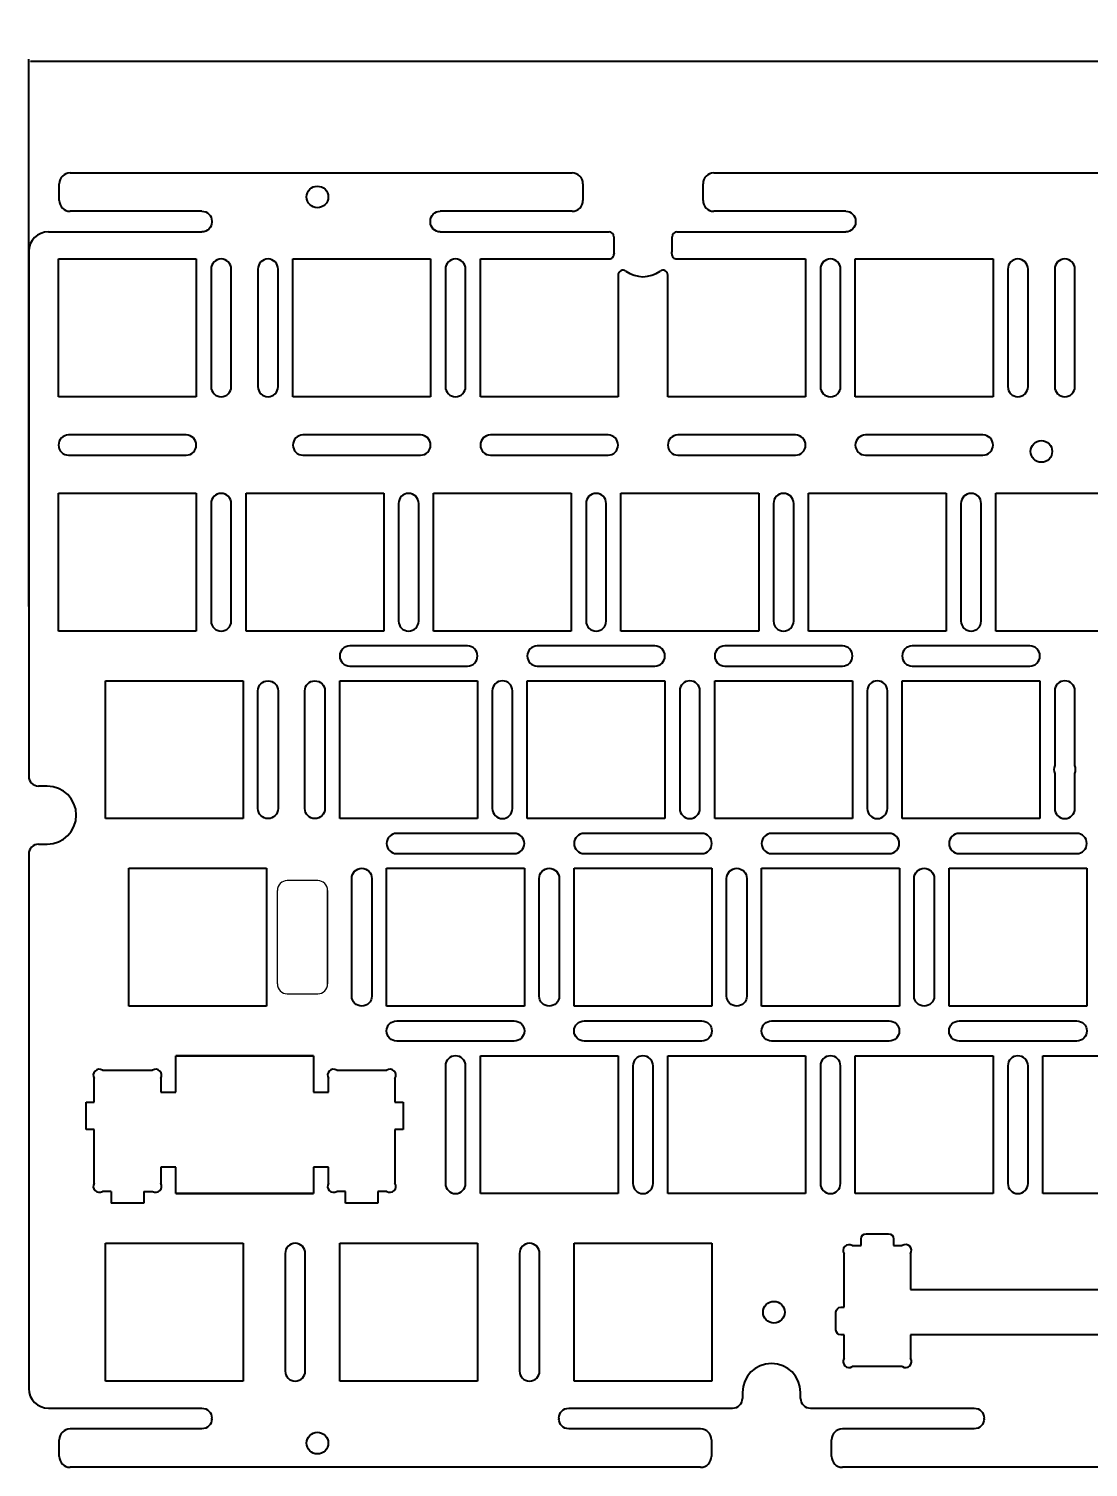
# Model space of a CAD drawing. Header units: millimetres. Extents: x 232 to 1078, y -277 to 130.
# Drawn here: x 729 to 836.7, y -243.4 to -97.3 of the extents above; entities that cross this region are included whole.
import ezdxf

# ---------------------------------------------------------------- set-up
doc = ezdxf.new("R2010")
doc.units = ezdxf.units.MM
for name, color, linetype in [('1', 7, 'Continuous'), ('11', 7, 'Continuous'), ('4', 7, 'Continuous'), ('40', 7, 'Continuous')]:
    doc.layers.add(name, color=color, linetype=linetype)
doc.dimstyles.get("Standard").update_dxf_attribs({"dimtxt": 5, "dimasz": 0.18, "dimexe": 0.18, "dimexo": 0.0625, "dimgap": 0.09, "dimtad": 0, "dimtih": 1, "dimtoh": 1, "dimdec": 4, "dimzin": 0, "dimdsep": 46, "dimtxsty": 'Standard', "dimcen": 0.09, "dimadec": 0, "dimazin": 0, "dimtfac": 1, "dimtdec": 4, "dimtofl": 0, "dimtmove": 0, "dimatfit": 3, "dimfxl": 1, "dimtolj": 1, "dimtzin": 0, "dimarcsym": 0})

# ---------------------------------------------------------------- blocks, each defined once
blk = doc.blocks.new('*D14')
at = {"color": 0, "lineweight": -2}
for p, q in [((729.02, -155.96), (729.02, -100.38)), ((729.2, -100.56), (885.75, -100.56)), ((1077.49, -100.56), (920.93, -100.56)), ((1077.67, -184.36), (1077.67, -100.38))]:
    blk.add_line(p, q, dxfattribs=at)
at = {"color": 0, "lineweight": -3}
for points in [[(729.2, -100.53), (729.2, -100.59), (729.02, -100.56)], [(1077.49, -100.53), (1077.49, -100.59), (1077.67, -100.56)]]:
    blk.add_solid(points, dxfattribs=at)
at = {"layer": 'Defpoints', "color": 0, "lineweight": -3}
for p in [(1077.67, -100.56), (729.02, -156.02, -1.95), (1077.67, -184.42, -1.95)]:
    blk.add_point(p, dxfattribs=at)
at = {"color": 0, "insert": (903.34, -100.56), "char_height": 5, "attachment_point": 5}
blk.add_mtext('\\A1;348.6529', dxfattribs=at)

msp = doc.modelspace()

# ---------------------------------------------------------------- linework, layer by layer
at = {"color": 0}
for p, q in [((734.84636, -206.32364, -1.95004), (735.67186, -206.32364, -1.95004)), ((737.39576, -215.39394, -1.95004), (737.39576, -216.59284, -1.95004)), ((740.69616, -215.39394, -1.95004), (741.5898, -215.39394, -1.95004)), ((818.61427, -225.3751, -1.95004), (865.39107, -225.3751, -1.95004)), ((865.39107, -229.97502, -1.95004), (818.61427, -229.97502, -1.95004))]:
    msp.add_line(p, q, dxfattribs=at)
at = {"layer": '1', "color": 0}
for p, q in [((733.21611, -111.91294, -1.95005), (784.22798, -111.91294, -1.95005)), ((798.62801, -111.91294, -1.95005), (874.91557, -111.91294, -1.95005)), ((732.11611, -114.71294, -1.95005), (732.11611, -113.01294, -1.95005)), ((785.32798, -113.01294, -1.95005), (785.32798, -114.71294, -1.95005)), ((797.52801, -114.71294, -1.95005), (797.52801, -113.01294, -1.95005)), ((746.61611, -115.81294, -1.95005), (733.21611, -115.81294, -1.95005)), ((747.61611, -116.81294, -1.95005), (747.61611, -116.91294, -1.95005)), ((769.82798, -116.91294, -1.95005), (769.82798, -116.81294, -1.95005)), ((784.22798, -115.81294, -1.95005), (770.82798, -115.81294, -1.95005)), ((812.02801, -115.81294, -1.95005), (798.62801, -115.81294, -1.95005)), ((813.02801, -116.81294, -1.95005), (813.02801, -116.91294, -1.95005)), ((731.01615, -117.91294, -1.95005), (746.61611, -117.91294, -1.95005)), ((770.82798, -117.91294, -1.95005), (787.97798, -117.91294, -1.95005)), ((794.87798, -117.91294, -1.95005), (812.02801, -117.91294, -1.95005)), ((788.47798, -118.41294, -1.95005), (788.47798, -119.91194, -1.95005)), ((794.37798, -119.91194, -1.95005), (794.37798, -118.41294, -1.95005)), ((729.01615, -119.91294, -1.95005), (729.01615, -173.2195, -1.95005)), ((732.04072, -134.66294, -1.95005), (732.04072, -120.66294, -1.95005)), ((732.04072, -120.66294, -1.95005), (746.04027, -120.66294, -1.95005)), ((746.04027, -120.66294, -1.95005), (746.04027, -134.66294, -1.95005)), ((755.85327, -120.66294, -1.95005), (769.85257, -120.66294, -1.95005)), ((755.85327, -134.66294, -1.95005), (755.85327, -120.66294, -1.95005)), ((769.85257, -120.66294, -1.95005), (769.85257, -134.66294, -1.95005)), ((774.90327, -120.66294, -1.95005), (787.98712, -120.66294, -1.95005)), ((774.90327, -134.66294, -1.95005), (774.90327, -120.66294, -1.95005)), ((794.86884, -120.66294, -1.95005), (807.95257, -120.66294, -1.95005)), ((807.95257, -120.66294, -1.95005), (807.95257, -134.66294, -1.95005)), ((813.00327, -134.66294, -1.95005), (813.00327, -120.66294, -1.95005)), ((813.00327, -120.66294, -1.95005), (827.00257, -120.66294, -1.95005)), ((827.00257, -120.66294, -1.95005), (827.00257, -134.66294, -1.95005)), ((747.54055, -121.68874, -1.95005), (747.54055, -133.63794, -1.95005)), ((749.59055, -133.63794, -1.95005), (749.59055, -121.68874, -1.95005)), ((752.30298, -121.68874, -1.95005), (752.30298, -133.63794, -1.95005)), ((754.35298, -133.63794, -1.95005), (754.35298, -121.68874, -1.95005)), ((771.35298, -121.68874, -1.95005), (771.35298, -133.63794, -1.95005)), ((773.40298, -133.63794, -1.95005), (773.40298, -121.68874, -1.95005)), ((788.90257, -122.30483, -1.95005), (788.90257, -134.66294, -1.95005)), ((793.95327, -134.66294, -1.95005), (793.95327, -122.30491, -1.95005)), ((809.45298, -121.68874, -1.95005), (809.45298, -133.63794, -1.95005)), ((811.50298, -133.63794, -1.95005), (811.50298, -121.68874, -1.95005)), ((828.50298, -121.68874, -1.95005), (828.50298, -133.63794, -1.95005)), ((830.55298, -133.63794, -1.95005), (830.55298, -121.68874, -1.95005)), ((833.26541, -121.68874, -1.95005), (833.26541, -133.63794, -1.95005)), ((835.31541, -133.63794, -1.95005), (835.31541, -121.68874, -1.95005)), ((746.04027, -134.66294, -1.95005), (732.04072, -134.66294, -1.95005)), ((769.85257, -134.66294, -1.95005), (755.85327, -134.66294, -1.95005)), ((788.90257, -134.66294, -1.95005), (774.90327, -134.66294, -1.95005)), ((807.95257, -134.66294, -1.95005), (793.95327, -134.66294, -1.95005)), ((827.00257, -134.66294, -1.95005), (813.00327, -134.66294, -1.95005)), ((745.0151, -138.54374, -1.95005), (733.0659, -138.54374, -1.95005)), ((768.82753, -138.54374, -1.95005), (756.87833, -138.54374, -1.95005)), ((787.87753, -138.54374, -1.95005), (775.92833, -138.54374, -1.95005)), ((806.92753, -138.54374, -1.95005), (794.97833, -138.54374, -1.95005)), ((825.97753, -138.54374, -1.95005), (814.02833, -138.54374, -1.95005)), ((733.0659, -140.59374, -1.95005), (745.0151, -140.59374, -1.95005)), ((756.87833, -140.59374, -1.95005), (768.82753, -140.59374, -1.95005)), ((775.92833, -140.59374, -1.95005), (787.87753, -140.59374, -1.95005)), ((794.97833, -140.59374, -1.95005), (806.92753, -140.59374, -1.95005)), ((814.02833, -140.59374, -1.95005), (825.97753, -140.59374, -1.95005)), ((732.04072, -144.47454, -1.95005), (746.04027, -144.47454, -1.95005)), ((732.04072, -158.47524, -1.95005), (732.04072, -144.47454, -1.95005)), ((746.04027, -144.47454, -1.95005), (746.04027, -158.47524, -1.95005)), ((751.09077, -158.47524, -1.95005), (751.09077, -144.47454, -1.95005)), ((751.09077, -144.47454, -1.95005), (765.09007, -144.47454, -1.95005)), ((765.09007, -144.47454, -1.95005), (765.09007, -158.47524, -1.95005)), ((770.14077, -158.47524, -1.95005), (770.14077, -144.47454, -1.95005)), ((770.14077, -144.47454, -1.95005), (784.14007, -144.47454, -1.95005)), ((784.14007, -144.47454, -1.95005), (784.14007, -158.47524, -1.95005)), ((789.19077, -158.47524, -1.95005), (789.19077, -144.47454, -1.95005)), ((789.19077, -144.47454, -1.95005), (803.19007, -144.47454, -1.95005)), ((803.19007, -144.47454, -1.95005), (803.19007, -158.47524, -1.95005)), ((808.24077, -144.47454, -1.95005), (822.24007, -144.47454, -1.95005)), ((808.24077, -158.47524, -1.95005), (808.24077, -144.47454, -1.95005)), ((822.24007, -144.47454, -1.95005), (822.24007, -158.47524, -1.95005)), ((827.28937, -144.47454, -1.95005), (841.29007, -144.47454, -1.95005)), ((827.28937, -158.47524, -1.95005), (827.28937, -144.47454, -1.95005)), ((747.5408, -145.50104, -1.95005), (747.5408, -157.45024, -1.95005)), ((749.5908, -157.45024, -1.95005), (749.5908, -145.50104, -1.95005)), ((766.59048, -145.50104, -1.95005), (766.59048, -157.45024, -1.95005)), ((768.64048, -157.45024, -1.95005), (768.64048, -145.50104, -1.95005)), ((785.64053, -145.50104, -1.95005), (785.64053, -157.45024, -1.95005)), ((787.69053, -157.45024, -1.95005), (787.69053, -145.50104, -1.95005)), ((804.69058, -145.50104, -1.95005), (804.69058, -157.45024, -1.95005)), ((806.74058, -157.45024, -1.95005), (806.74058, -145.50104, -1.95005)), ((823.74073, -145.50104, -1.95005), (823.74073, -157.45024, -1.95005)), ((825.79073, -157.45024, -1.95005), (825.79073, -145.50104, -1.95005)), ((746.04027, -158.47524, -1.95005), (732.04072, -158.47524, -1.95005)), ((765.09007, -158.47524, -1.95005), (751.09077, -158.47524, -1.95005)), ((784.14007, -158.47524, -1.95005), (770.14077, -158.47524, -1.95005)), ((803.19007, -158.47524, -1.95005), (789.19077, -158.47524, -1.95005)), ((822.24007, -158.47524, -1.95005), (808.24077, -158.47524, -1.95005)), ((841.29007, -158.47524, -1.95005), (827.28937, -158.47524, -1.95005)), ((773.59003, -159.97604, -1.95005), (761.64083, -159.97604, -1.95005)), ((792.64008, -159.97604, -1.95005), (780.69088, -159.97604, -1.95005)), ((811.69013, -159.97604, -1.95005), (799.74093, -159.97604, -1.95005)), ((830.74018, -159.97604, -1.95005), (818.79098, -159.97604, -1.95005)), ((761.64083, -162.02604, -1.95005), (773.59003, -162.02604, -1.95005)), ((780.69088, -162.02604, -1.95005), (792.64008, -162.02604, -1.95005)), ((799.74093, -162.02604, -1.95005), (811.69013, -162.02604, -1.95005)), ((818.79098, -162.02604, -1.95005), (830.74018, -162.02604, -1.95005)), ((736.80323, -177.52524, -1.95005), (736.80323, -163.52454, -1.95005)), ((736.80323, -163.52454, -1.95005), (750.80277, -163.52454, -1.95005)), ((750.80277, -163.52454, -1.95005), (750.80277, -177.52524, -1.95005)), ((760.61577, -163.52454, -1.95005), (774.61507, -163.52454, -1.95005)), ((760.61577, -177.52524, -1.95005), (760.61577, -163.52454, -1.95005)), ((774.61507, -163.52454, -1.95005), (774.61507, -177.52524, -1.95005)), ((779.66577, -163.52454, -1.95005), (793.66507, -163.52454, -1.95005)), ((779.66577, -177.52524, -1.95005), (779.66577, -163.52454, -1.95005)), ((793.66507, -163.52454, -1.95005), (793.66507, -177.52524, -1.95005)), ((798.71577, -163.52454, -1.95005), (812.71507, -163.52454, -1.95005)), ((798.71577, -177.52524, -1.95005), (798.71577, -163.52454, -1.95005)), ((812.71507, -163.52454, -1.95005), (812.71507, -177.52524, -1.95005)), ((817.76577, -163.52454, -1.95005), (831.76507, -163.52454, -1.95005)), ((817.76577, -177.52524, -1.95005), (817.76577, -163.52454, -1.95005)), ((831.76507, -163.52454, -1.95005), (831.76507, -177.52524, -1.95005)), ((752.30308, -176.50024, -1.95005), (752.30308, -164.55104, -1.95005)), ((754.35308, -164.55104, -1.95005), (754.35308, -176.50024, -1.95005)), ((757.06538, -176.50024, -1.95005), (757.06538, -164.55104, -1.95005)), ((759.11538, -164.55104, -1.95005), (759.11538, -176.50024, -1.95005)), ((776.11548, -164.55104, -1.95005), (776.11548, -176.50024, -1.95005)), ((778.16548, -176.50024, -1.95005), (778.16548, -164.55104, -1.95005)), ((795.16553, -164.55104, -1.95005), (795.16553, -176.50024, -1.95005)), ((797.21553, -176.50024, -1.95005), (797.21553, -164.55104, -1.95005)), ((814.21558, -164.55104, -1.95005), (814.21558, -176.50024, -1.95005)), ((816.26558, -176.50024, -1.95005), (816.26558, -164.55104, -1.95005)), ((833.26563, -164.55104, -1.95005), (833.26563, -172.12684, -1.95005)), ((835.31563, -172.12591, -1.95005), (835.31563, -164.55104, -1.95005)), ((833.26563, -172.92435, -1.95005), (833.26563, -176.50024, -1.95005)), ((835.31563, -176.50024, -1.95005), (835.31563, -172.92527, -1.95005)), ((730.89252, -174.2195, -1.95005), (730.01615, -174.2195, -1.95005)), ((750.80277, -177.52524, -1.95005), (736.80323, -177.52524, -1.95005)), ((774.61507, -177.52524, -1.95005), (760.61577, -177.52524, -1.95005)), ((793.66507, -177.52524, -1.95005), (779.66577, -177.52524, -1.95005)), ((812.71507, -177.52524, -1.95005), (798.71577, -177.52524, -1.95005)), ((831.76507, -177.52524, -1.95005), (817.76577, -177.52524, -1.95005)), ((778.35188, -179.02604, -1.95005), (766.40268, -179.02604, -1.95005)), ((797.40188, -179.02604, -1.95005), (785.45268, -179.02604, -1.95005)), ((816.45188, -179.02604, -1.95005), (804.50268, -179.02604, -1.95005)), ((835.50188, -179.02604, -1.95005), (823.55268, -179.02604, -1.95005)), ((729.01615, -181.1195, -1.95005), (729.01615, -235.42529, -1.95005)), ((730.01615, -180.1195, -1.95005), (730.89252, -180.1195, -1.95005)), ((766.40268, -181.07604, -1.95005), (778.35188, -181.07604, -1.95005)), ((785.45268, -181.07604, -1.95005), (797.40188, -181.07604, -1.95005)), ((804.50268, -181.07604, -1.95005), (816.45188, -181.07604, -1.95005)), ((823.55268, -181.07604, -1.95005), (835.50188, -181.07604, -1.95005)), ((739.1831, -182.57454, -1.95005), (753.18397, -182.57454, -1.95005)), ((739.1831, -196.57524, -1.95005), (739.1831, -182.57454, -1.95005)), ((753.18397, -182.57454, -1.95005), (753.18397, -196.57524, -1.95005)), ((765.37827, -196.57524, -1.95005), (765.37827, -182.57454, -1.95005)), ((765.37827, -182.57454, -1.95005), (779.37757, -182.57454, -1.95005)), ((779.37757, -182.57454, -1.95005), (779.37757, -196.57524, -1.95005)), ((784.42827, -196.57524, -1.95005), (784.42827, -182.57454, -1.95005)), ((784.42827, -182.57454, -1.95005), (798.42757, -182.57454, -1.95005)), ((798.42757, -182.57454, -1.95005), (798.42757, -196.57524, -1.95005)), ((803.47827, -182.57454, -1.95005), (817.47757, -182.57454, -1.95005)), ((803.47827, -196.57524, -1.95005), (803.47827, -182.57454, -1.95005)), ((817.47757, -182.57454, -1.95005), (817.47757, -196.57524, -1.95005)), ((822.52827, -196.57524, -1.95005), (822.52827, -182.57454, -1.95005)), ((822.52827, -182.57454, -1.95005), (836.52807, -182.57454, -1.95005)), ((836.52807, -182.57454, -1.95005), (836.52807, -196.57524, -1.95005)), ((761.82723, -195.55024, -1.95005), (761.82723, -183.60104, -1.95005)), ((763.87723, -183.60104, -1.95005), (763.87723, -195.55024, -1.95005)), ((780.87733, -195.55024, -1.95005), (780.87733, -183.60104, -1.95005)), ((782.92733, -183.60104, -1.95005), (782.92733, -195.55024, -1.95005)), ((799.92733, -195.55024, -1.95005), (799.92733, -183.60104, -1.95005)), ((801.97733, -183.60104, -1.95005), (801.97733, -195.55024, -1.95005)), ((818.97733, -195.55024, -1.95005), (818.97733, -183.60104, -1.95005)), ((821.02733, -183.60104, -1.95005), (821.02733, -195.55024, -1.95005)), ((753.18397, -196.57524, -1.95005), (739.1831, -196.57524, -1.95005)), ((779.37757, -196.57524, -1.95005), (765.37827, -196.57524, -1.95005)), ((798.42757, -196.57524, -1.95005), (784.42827, -196.57524, -1.95005)), ((817.47757, -196.57524, -1.95005), (803.47827, -196.57524, -1.95005)), ((836.52807, -196.57524, -1.95005), (822.52827, -196.57524, -1.95005)), ((766.40268, -198.07524, -1.95005), (778.35188, -198.07524, -1.95005)), ((785.45268, -198.07524, -1.95005), (797.40188, -198.07524, -1.95005)), ((804.50268, -198.07524, -1.95005), (816.45188, -198.07524, -1.95005)), ((823.55268, -198.07524, -1.95005), (835.50188, -198.07524, -1.95005)), ((778.35188, -200.12524, -1.95005), (766.40268, -200.12524, -1.95005)), ((797.40188, -200.12524, -1.95005), (785.45268, -200.12524, -1.95005)), ((816.45188, -200.12524, -1.95005), (804.50268, -200.12524, -1.95005)), ((835.50188, -200.12524, -1.95005), (823.55268, -200.12524, -1.95005)), ((743.94563, -201.62604, -1.95005), (743.94697, -201.62604, -1.95005)), ((743.94672, -201.62454, -1.95004), (757.94672, -201.62454, -1.95004)), ((743.94697, -201.62454, -1.95005), (743.94697, -201.62604, -1.95005)), ((757.94647, -201.62454, -1.95005), (743.94697, -201.62454, -1.95005)), ((757.94647, -201.62604, -1.95005), (757.94647, -201.62454, -1.95005)), ((757.94647, -201.62604, -1.95005), (757.94663, -201.62604, -1.95005)), ((774.90327, -215.62534, -1.95005), (774.90327, -201.62454, -1.95005)), ((774.90327, -201.62454, -1.95005), (788.90257, -201.62454, -1.95005)), ((788.90257, -201.62454, -1.95005), (788.90257, -215.62534, -1.95005)), ((793.95327, -215.62534, -1.95005), (793.95327, -201.62454, -1.95005)), ((793.95327, -201.62454, -1.95005), (807.95257, -201.62454, -1.95005)), ((807.95257, -201.62454, -1.95005), (807.95257, -215.62534, -1.95005)), ((813.00327, -201.62454, -1.95005), (827.00257, -201.62454, -1.95005)), ((813.00327, -215.62534, -1.95005), (813.00327, -201.62454, -1.95005)), ((827.00257, -201.62454, -1.95005), (827.00257, -215.62534, -1.95005)), ((832.05307, -215.62534, -1.95005), (832.05307, -201.62454, -1.95005)), ((832.05307, -201.62454, -1.95005), (846.05307, -201.62454, -1.95005)), ((736.50353, -203.09494, -1.95004), (741.5898, -203.09494, -1.95004)), ((760.30364, -203.09494, -1.95004), (765.38991, -203.09494, -1.95004)), ((771.35233, -202.65109, -1.95005), (771.35233, -214.60029, -1.95005)), ((773.40233, -214.60029, -1.95005), (773.40233, -202.65109, -1.95005)), ((790.40233, -202.65114, -1.95005), (790.40233, -214.60034, -1.95005)), ((792.45233, -214.60034, -1.95005), (792.45233, -202.65114, -1.95005)), ((809.45233, -202.65119, -1.95005), (809.45233, -214.60039, -1.95005)), ((811.50233, -214.60039, -1.95005), (811.50233, -202.65119, -1.95005)), ((828.50233, -202.65124, -1.95005), (828.50233, -214.60044, -1.95005)), ((830.55233, -214.60044, -1.95005), (830.55233, -202.65124, -1.95005)), ((742.42146, -205.32364, -1.95004), (743.94681, -205.32364, -1.95004)), ((757.94662, -205.32364, -1.95004), (759.47196, -205.32364, -1.95004)), ((734.84636, -209.12524, -1.95004), (734.84636, -206.32364, -1.95004)), ((767.04556, -206.32364, -1.95004), (767.04556, -209.12524, -1.95004)), ((743.94678, -212.92354, -1.95004), (742.42146, -212.92354, -1.95004)), ((759.47196, -212.92354, -1.95004), (757.94665, -212.92354, -1.95004)), ((743.94563, -215.62534, -1.95005), (757.94663, -215.62534, -1.95005)), ((757.94671, -215.62454, -1.95004), (743.94672, -215.62454, -1.95004)), ((788.90257, -215.62534, -1.95005), (774.90327, -215.62534, -1.95005)), ((807.95257, -215.62534, -1.95005), (793.95327, -215.62534, -1.95005)), ((827.00257, -215.62534, -1.95005), (813.00327, -215.62534, -1.95005)), ((846.05307, -215.62534, -1.95005), (832.05307, -215.62534, -1.95005)), ((740.69616, -216.59284, -1.95004), (737.39576, -216.59284, -1.95004)), ((764.49636, -216.59284, -1.95004), (761.19576, -216.59284, -1.95004)), ((736.80323, -234.67529, -1.95005), (736.80323, -220.67444, -1.95005)), ((736.80323, -220.67444, -1.95005), (750.80277, -220.67444, -1.95005)), ((750.80277, -220.67444, -1.95005), (750.80277, -234.67529, -1.95005)), ((760.61577, -234.67529, -1.95005), (760.61577, -220.67444, -1.95005)), ((760.61577, -220.67444, -1.95005), (774.61507, -220.67444, -1.95005)), ((774.61507, -220.67444, -1.95005), (774.61507, -234.67529, -1.95005)), ((784.42827, -220.67444, -1.95005), (798.42757, -220.67444, -1.95005)), ((784.42827, -234.67529, -1.95005), (784.42827, -220.67444, -1.95005)), ((798.42757, -220.67444, -1.95005), (798.42757, -234.67529, -1.95005)), ((814.09027, -219.70584, -1.95004), (816.38927, -219.70584, -1.95004)), ((755.06621, -221.70104, -1.95005), (755.06621, -233.65024, -1.95005)), ((757.11621, -233.65024, -1.95005), (757.11621, -221.70104, -1.95005)), ((778.87863, -221.70104, -1.95005), (778.87863, -233.65024, -1.95005)), ((780.92863, -233.65024, -1.95005), (780.92863, -221.70104, -1.95005)), ((811.03927, -229.47502, -1.95004), (811.03927, -227.67342, -1.95004)), ((817.78291, -233.20372, -1.95004), (812.69663, -233.20372, -1.95004)), ((750.80277, -234.67529, -1.95005), (736.80323, -234.67529, -1.95005)), ((774.61507, -234.67529, -1.95005), (760.61577, -234.67529, -1.95005)), ((798.42757, -234.67529, -1.95005), (784.42827, -234.67529, -1.95005)), ((801.53862, -235.82707, -1.95005), (801.53862, -236.42529, -1.95005)), ((807.43862, -236.42529, -1.95005), (807.43862, -235.82707, -1.95005)), ((731.01615, -237.42529, -1.95005), (746.61611, -237.42529, -1.95005)), ((783.88861, -237.42529, -1.95005), (800.53862, -237.42529, -1.95005)), ((808.43862, -237.42529, -1.95005), (825.08861, -237.42529, -1.95005)), ((746.61611, -239.52529, -1.95005), (733.21611, -239.52529, -1.95005)), ((747.61611, -238.52529, -1.95005), (747.61611, -238.42529, -1.95005)), ((782.88861, -238.42529, -1.95005), (782.88861, -238.52529, -1.95005)), ((797.28861, -239.52529, -1.95005), (783.88861, -239.52529, -1.95005)), ((825.08861, -239.52529, -1.95005), (811.68861, -239.52529, -1.95005)), ((826.08861, -238.52529, -1.95005), (826.08861, -238.42529, -1.95005)), ((732.11611, -242.32534, -1.95005), (732.11611, -240.62529, -1.95005)), ((798.38861, -240.62529, -1.95005), (798.38861, -242.32534, -1.95005)), ((810.58861, -242.32534, -1.95005), (810.58861, -240.62529, -1.95005)), ((797.28861, -243.42534, -1.95005), (733.21611, -243.42534, -1.95005)), ((877.8741, -243.42534, -1.95005), (811.68861, -243.42534, -1.95005))]:
    msp.add_line(p, q, dxfattribs=at)
for centre in [(758.34852, -114.36294, -1.95005), (831.90932, -140.21874, -1.95005), (804.73417, -227.67487, -1.95005), (758.34852, -240.97534, -1.95005)]:
    msp.add_circle(centre, 1.1, dxfattribs=at)
for centre, radius, start, end in [((733.21611, -113.01294, -1.95005), 1.1, 90, 180), ((784.22798, -113.01294, -1.95005), 1.1, 0, 90), ((798.62801, -113.01294, -1.95005), 1.1, 90, 180), ((733.21611, -114.71294, -1.95005), 1.1, 180, 270), ((784.22798, -114.71294, -1.95005), 1.1, 270, 0), ((798.62801, -114.71294, -1.95005), 1.1, 180, 270), ((731.01615, -119.91294, -1.95005), 2, 90, 180), ((787.97798, -118.41294, -1.95005), 0.5, 0, 90), ((794.87798, -118.41294, -1.95005), 0.5, 90, 180), ((748.56555, -121.68874, -1.95005), 1.025, 0, 180), ((753.32798, -121.68874, -1.95005), 1.025, 0, 180), ((772.37798, -121.68874, -1.95005), 1.025, 0, 180), ((787.98712, -120.16294, -1.95005), 0.5, 270, 4.172162), ((791.42798, -119.91194, -1.95005), 2.95, 180, 184.172162), ((794.86884, -120.16294, -1.95005), 0.5, 175.827838, 270), ((791.42798, -119.91194, -1.95005), 2.95, 355.827838, 0), ((810.47798, -121.68874, -1.95005), 1.025, 0, 180), ((829.52798, -121.68874, -1.95005), 1.025, 0, 180), ((834.29041, -121.68874, -1.95005), 1.025, 0, 180), ((789.40257, -122.30483, -1.95005), 0.5, 54.050259, 180), ((791.42798, -119.51194, -1.95005), 2.95, 234.050259, 305.947279), ((793.45327, -122.30491, -1.95005), 0.5, 0, 125.947279), ((748.56555, -133.63794, -1.95005), 1.025, 180, 0), ((753.32798, -133.63794, -1.95005), 1.025, 180, 0), ((772.37798, -133.63794, -1.95005), 1.025, 180, 0), ((810.47798, -133.63794, -1.95005), 1.025, 180, 0), ((829.52798, -133.63794, -1.95005), 1.025, 180, 0), ((834.29041, -133.63794, -1.95005), 1.025, 180, 0), ((733.0659, -139.56874, -1.95005), 1.025, 90, 270), ((745.0151, -139.56874, -1.95005), 1.025, 270, 90), ((756.87833, -139.56874, -1.95005), 1.025, 90, 270), ((768.82753, -139.56874, -1.95005), 1.025, 270, 90), ((775.92833, -139.56874, -1.95005), 1.025, 90, 270), ((787.87753, -139.56874, -1.95005), 1.025, 270, 90), ((794.97833, -139.56874, -1.95005), 1.025, 90, 270), ((806.92753, -139.56874, -1.95005), 1.025, 270, 90), ((814.02833, -139.56874, -1.95005), 1.025, 90, 270), ((825.97753, -139.56874, -1.95005), 1.025, 270, 90), ((748.5658, -145.50104, -1.95005), 1.025, 0, 180), ((767.61548, -145.50104, -1.95005), 1.025, 0, 180), ((786.66553, -145.50104, -1.95005), 1.025, 0, 180), ((805.71558, -145.50104, -1.95005), 1.025, 0, 180), ((824.76573, -145.50104, -1.95005), 1.025, 0, 180), ((748.5658, -157.45024, -1.95005), 1.025, 180, 0), ((767.61548, -157.45024, -1.95005), 1.025, 180, 0), ((786.66553, -157.45024, -1.95005), 1.025, 180, 0), ((805.71558, -157.45024, -1.95005), 1.025, 180, 0), ((824.76573, -157.45024, -1.95005), 1.025, 180, 0), ((761.64083, -161.00104, -1.95005), 1.025, 90, 270), ((773.59003, -161.00104, -1.95005), 1.025, 270, 90), ((780.69088, -161.00104, -1.95005), 1.025, 90, 270), ((792.64008, -161.00104, -1.95005), 1.025, 270, 90), ((799.74093, -161.00104, -1.95005), 1.025, 90, 270), ((811.69013, -161.00104, -1.95005), 1.025, 270, 90), ((818.79098, -161.00104, -1.95005), 1.025, 90, 270), ((830.74018, -161.00104, -1.95005), 1.025, 270, 90), ((777.14048, -164.55104, -1.95005), 1.025, 0, 180), ((796.19053, -164.55104, -1.95005), 1.025, 0, 180), ((815.24058, -164.55104, -1.95005), 1.025, 0, 180), ((834.29063, -164.55104, -1.95005), 1.025, 0, 180), ((834.29081, -172.52559, -1.95005), 1.1, 158.745882, 201.254118), ((834.29081, -172.52559, -1.95005), 1.1, 338.694215, 21.305785), ((730.01615, -173.2195, -1.95005), 1, 180, 270), ((730.89252, -177.1695, -1.95005), 2.95, 270, 90), ((777.14048, -176.50024, -1.95005), 1.025, 180, 0), ((796.19053, -176.50024, -1.95005), 1.025, 180, 0), ((815.24058, -176.50024, -1.95005), 1.025, 180, 0), ((834.29063, -176.50024, -1.95005), 1.025, 180, 0), ((766.40268, -180.05104, -1.95005), 1.025, 90, 270), ((778.35188, -180.05104, -1.95005), 1.025, 270, 90), ((785.45268, -180.05104, -1.95005), 1.025, 90, 270), ((797.40188, -180.05104, -1.95005), 1.025, 270, 90), ((804.50268, -180.05104, -1.95005), 1.025, 90, 270), ((816.45188, -180.05104, -1.95005), 1.025, 270, 90), ((823.55268, -180.05104, -1.95005), 1.025, 90, 270), ((835.50188, -180.05104, -1.95005), 1.025, 270, 90), ((730.01615, -181.1195, -1.95005), 1, 90, 180), ((772.37733, -202.65109, -1.95005), 1.025, 0, 180), ((791.42733, -202.65114, -1.95005), 1.025, 0, 180), ((810.47733, -202.65119, -1.95005), 1.025, 0, 180), ((829.52733, -202.65124, -1.95005), 1.025, 0, 180), ((772.37733, -214.60029, -1.95005), 1.025, 180, 0), ((791.42733, -214.60034, -1.95005), 1.025, 180, 0), ((810.47733, -214.60039, -1.95005), 1.025, 180, 0), ((829.52733, -214.60044, -1.95005), 1.025, 180, 0), ((756.09121, -221.70104, -1.95005), 1.025, 0, 180), ((779.90363, -221.70104, -1.95005), 1.025, 0, 180), ((756.09121, -233.65024, -1.95005), 1.025, 180, 0), ((779.90363, -233.65024, -1.95005), 1.025, 180, 0), ((804.48862, -235.82707, -1.95005), 2.95, 0, 180), ((731.01615, -235.42529, -1.95005), 2, 180, 270), ((800.53862, -236.42529, -1.95005), 1, 270, 0), ((808.43862, -236.42529, -1.95005), 1, 180, 270), ((733.21611, -240.62529, -1.95005), 1.1, 90, 180), ((797.28861, -240.62529, -1.95005), 1.1, 0, 90), ((811.68861, -240.62529, -1.95005), 1.1, 90, 180), ((733.21611, -242.32534, -1.95005), 1.1, 180, 270), ((797.28861, -242.32534, -1.95005), 1.1, 270, 0), ((811.68861, -242.32534, -1.95005), 1.1, 180, 270)]:
    msp.add_arc(centre, radius, start, end, dxfattribs=at)
at = {"layer": '1', "color": 0, "extrusion": (0, 0, -1)}
for centre, radius, start, end in [((-746.61611, -116.81294, 1.95005), 1, 90, 180), ((-746.61611, -116.91294, 1.95005), 1, 180, 270), ((-770.82798, -116.81294, 1.95005), 1, 0, 90), ((-770.82798, -116.91294, 1.95005), 1, 270, 0), ((-812.02801, -116.81294, 1.95005), 1, 90, 180), ((-812.02801, -116.91294, 1.95005), 1, 180, 270), ((-753.32808, -164.55104, 1.95005), 1.025, 0, 180), ((-758.09038, -164.55104, 1.95005), 1.025, 0, 180), ((-753.32808, -176.50024, 1.95005), 1.025, 180, 0), ((-758.09038, -176.50024, 1.95005), 1.025, 180, 0), ((-762.85223, -183.60104, 1.95005), 1.025, 0, 180), ((-781.90233, -183.60104, 1.95005), 1.025, 0, 180), ((-800.95233, -183.60104, 1.95005), 1.025, 0, 180), ((-820.00233, -183.60104, 1.95005), 1.025, 0, 180), ((-762.85223, -195.55024, 1.95005), 1.025, 180, 0), ((-781.90233, -195.55024, 1.95005), 1.025, 180, 0), ((-800.95233, -195.55024, 1.95005), 1.025, 180, 0), ((-820.00233, -195.55024, 1.95005), 1.025, 180, 0), ((-766.40268, -199.10024, 1.95005), 1.025, 270, 90), ((-778.35188, -199.10024, 1.95005), 1.025, 90, 270), ((-785.45268, -199.10024, 1.95005), 1.025, 270, 90), ((-797.40188, -199.10024, 1.95005), 1.025, 90, 270), ((-804.50268, -199.10024, 1.95005), 1.025, 270, 90), ((-816.45188, -199.10024, 1.95005), 1.025, 90, 270), ((-823.55268, -199.10024, 1.95005), 1.025, 270, 90), ((-835.50188, -199.10024, 1.95005), 1.025, 90, 270), ((-814.09027, -220.20584, 1.95004), 0.5, 0, 90), ((-816.38927, -220.20584, 1.95004), 0.5, 90, 180), ((-811.53927, -227.67342, 1.95004), 0.5, 0, 90), ((-811.53927, -229.47502, 1.95004), 0.5, 270, 0), ((-746.61611, -238.42529, 1.95005), 1, 90, 180), ((-783.88861, -238.42529, 1.95005), 1, 0, 90), ((-825.08861, -238.42529, 1.95005), 1, 90, 180), ((-746.61611, -238.52529, 1.95005), 1, 180, 270), ((-783.88861, -238.52529, 1.95005), 1, 270, 0), ((-825.08861, -238.52529, 1.95005), 1, 180, 270)]:
    msp.add_arc(centre, radius, start, end, dxfattribs=at)
at = {"layer": '1', "color": 0}
for points in [[(743.94681, -205.32364, -1.95004), (743.94678, -204.39265, -1.95004), (743.94675, -203.46166, -1.95004), (743.94672, -201.62454, -1.95004)], [(757.94672, -201.62454, -1.95004), (757.94669, -203.27627, -1.95004), (757.94665, -204.29996, -1.95004), (757.94662, -205.32364, -1.95004)], [(735.67186, -206.32364, -1.95004), (735.67186, -205.64293, -1.95004), (735.67186, -204.96222, -1.95004), (735.67186, -203.9266, -1.95004)], [(742.42146, -203.9266, -1.95004), (742.42146, -204.60108, -1.95004), (742.42146, -204.96236, -1.95004), (742.42146, -205.32364, -1.95004)], [(759.47196, -205.32364, -1.95004), (759.47196, -204.96344, -1.95004), (759.47196, -204.60324, -1.95004), (759.47196, -203.92659, -1.95004)], [(766.22146, -203.92677, -1.95004), (766.22146, -205.04102, -1.95004), (766.22146, -205.68233, -1.95004), (766.22146, -206.32364, -1.95004)], [(766.22146, -206.32364, -1.95004), (766.30271, -206.32364, -1.95004), (766.38396, -206.32364, -1.95004), (767.04556, -206.32364, -1.95004)], [(735.67186, -209.12524, -1.95004), (735.59431, -209.12524, -1.95004), (735.51676, -209.12524, -1.95004), (734.84636, -209.12524, -1.95004)], [(735.67186, -214.56228, -1.95004), (735.67186, -212.33772, -1.95004), (735.67186, -210.73148, -1.95004), (735.67186, -209.12524, -1.95004)], [(766.22146, -209.12524, -1.95004), (766.22146, -210.6625, -1.95004), (766.22146, -212.19976, -1.95004), (766.22146, -214.56212, -1.95004)], [(767.04556, -209.12524, -1.95004), (766.39506, -209.12524, -1.95004), (766.30826, -209.12524, -1.95004), (766.22146, -209.12524, -1.95004)], [(742.42146, -212.92354, -1.95004), (742.42146, -213.33859, -1.95004), (742.42146, -213.75363, -1.95004), (742.42146, -214.56228, -1.95004)], [(743.94672, -215.62454, -1.95004), (743.94674, -214.16431, -1.95004), (743.94676, -213.54393, -1.95004), (743.94678, -212.92354, -1.95004)], [(757.94665, -212.92354, -1.95004), (757.94667, -213.54519, -1.95004), (757.94669, -214.16684, -1.95004), (757.94671, -215.62454, -1.95004)], [(759.47196, -214.56229, -1.95004), (759.47196, -213.71372, -1.95004), (759.47196, -213.31863, -1.95004), (759.47196, -212.92354, -1.95004)], [(737.39576, -215.39394, -1.95004), (737.15989, -215.39394, -1.95004), (736.92401, -215.39394, -1.95004), (736.50353, -215.39394, -1.95004)], [(740.69616, -215.39394, -1.95004), (740.69616, -215.57136, -1.95004), (740.69616, -215.74878, -1.95004), (740.69616, -216.59284, -1.95004)], [(761.19576, -215.39394, -1.95004), (760.96767, -215.39394, -1.95004), (760.73958, -215.39394, -1.95004), (760.30364, -215.39394, -1.95004)], [(761.19576, -216.59284, -1.95004), (761.19576, -215.77177, -1.95004), (761.19576, -215.58286, -1.95004), (761.19576, -215.39394, -1.95004)], [(765.38991, -215.39394, -1.95004), (764.928, -215.39394, -1.95004), (764.71218, -215.39394, -1.95004), (764.49636, -215.39394, -1.95004)], [(764.49636, -215.39394, -1.95004), (764.49636, -215.57622, -1.95004), (764.49636, -215.7585, -1.95004), (764.49636, -216.59284, -1.95004)], [(813.59027, -220.90474, -1.95004), (813.59027, -220.67177, -1.95004), (813.59027, -220.43881, -1.95004), (813.59027, -220.20584, -1.95004)], [(816.88927, -220.20584, -1.95004), (816.88927, -220.43881, -1.95004), (816.88927, -220.67177, -1.95004), (816.88927, -220.90474, -1.95004)], [(812.68641, -220.90474, -1.95004), (813.19133, -220.90474, -1.95004), (813.3908, -220.90474, -1.95004), (813.59027, -220.90474, -1.95004)], [(816.88927, -220.90474, -1.95004), (817.10473, -220.90474, -1.95004), (817.32018, -220.90474, -1.95004), (817.77734, -220.90474, -1.95004)], [(818.61427, -221.72832, -1.95004), (818.61427, -223.47466, -1.95004), (818.61427, -224.42488, -1.95004), (818.61427, -225.3751, -1.95004)], [(811.53927, -227.17342, -1.95004), (811.64794, -227.17342, -1.95004), (811.7566, -227.17342, -1.95004), (811.86527, -227.17342, -1.95004)], [(811.86527, -229.97502, -1.95004), (811.7566, -229.97502, -1.95004), (811.64794, -229.97502, -1.95004), (811.53927, -229.97502, -1.95004)], [(811.86527, -232.37161, -1.95004), (811.86527, -231.19742, -1.95004), (811.86527, -230.58622, -1.95004), (811.86527, -229.97502, -1.95004)], [(818.61427, -229.97502, -1.95004), (818.61427, -230.59053, -1.95004), (818.61427, -231.20603, -1.95004), (818.61427, -232.37161, -1.95004)]]:
    msp.add_open_spline(points, degree=3, dxfattribs=at)
msp.add_open_spline([(811.86527, -227.17342, -1.95004), (811.86527, -225.25053, -1.95004), (811.86527, -223.62167, -1.95004), (811.86527, -221.99281, -1.95004), (811.86527, -221.74348, -1.95004)], degree=3, knots=[0, 0, 0, 0, 1, 1.121149368, 1.121149368, 1.121149368, 1.121149368], dxfattribs=at)
at = {"layer": '11', "color": 0}
for centre, start, end in [((812.36497, -221.41137, -1.95004), 57.605754, 213.6091005), ((818.109, -221.40474, -1.95004), 327.3639459, 123.5573098), ((812.36497, -232.70372, -1.95004), 146.3908995, 303.5573098), ((818.11457, -232.70372, -1.95004), 236.4426902, 33.6091005)]:
    msp.add_arc(centre, 0.6, start, end, dxfattribs=at)
at = {"layer": '4', "color": 0}
for centre, start, end in [((736.17186, -203.59494, -1.95004), 56.4426902, 213.5573098), ((741.92146, -203.59494, -1.95004), 326.4426902, 123.5573098), ((759.97197, -203.59494, -1.95004), 56.4426902, 213.5557891), ((765.72157, -203.59494, -1.95004), 326.4238989, 123.5573098), ((736.17186, -214.89394, -1.95004), 146.4426902, 303.5573098), ((741.92146, -214.89394, -1.95004), 236.4426902, 33.5573098), ((759.97197, -214.89394, -1.95004), 146.4442109, 303.5573098), ((765.72157, -214.89394, -1.95004), 236.4426902, 33.5761011)]:
    msp.add_arc(centre, 0.6, start, end, dxfattribs=at)
at = {"layer": '40', "color": 0, "linetype": 'Continuous', "lineweight": 18}
for p, q in [((758.38406, -183.82583, -1.95005), (755.28406, -183.82583, -1.95005)), ((754.28406, -194.32583, -1.95005), (754.28406, -184.82583, -1.95005)), ((759.38406, -194.32583, -1.95005), (759.38406, -184.82583, -1.95005)), ((759.38406, -184.82583, -1.95005), (759.38406, -194.32583, -1.95005)), ((755.28406, -195.32583, -1.95005), (758.38406, -195.32583, -1.95005))]:
    msp.add_line(p, q, dxfattribs=at)
for centre, start, end in [((755.28406, -184.82583, -1.95005), 90, 180), ((758.38406, -184.82583, -1.95005), 0, 90), ((755.28406, -194.32583, -1.95005), 180, 270), ((758.38406, -194.32583, -1.95005), 270, 0), ((758.38406, -194.32583, -1.95005), 270, 0)]:
    msp.add_arc(centre, 1, start, end, dxfattribs=at)

# ---------------------------------------------------------------- dimensions: what is measured, and where the dimension line sits
at = {"color": 7}
dim = msp.add_linear_dim(base=(1077.66907, -100.556), p1=(729.01615, -156.01813, -1.95004), p2=(1077.66907, -184.41903, -1.95005), dimstyle='Standard', dxfattribs=at)
dim.commit()
dim.dimension.update_dxf_attribs({"geometry": '*D14', "text_midpoint": (903.34261, -100.556)})

doc.saveas('drawing.dxf')
